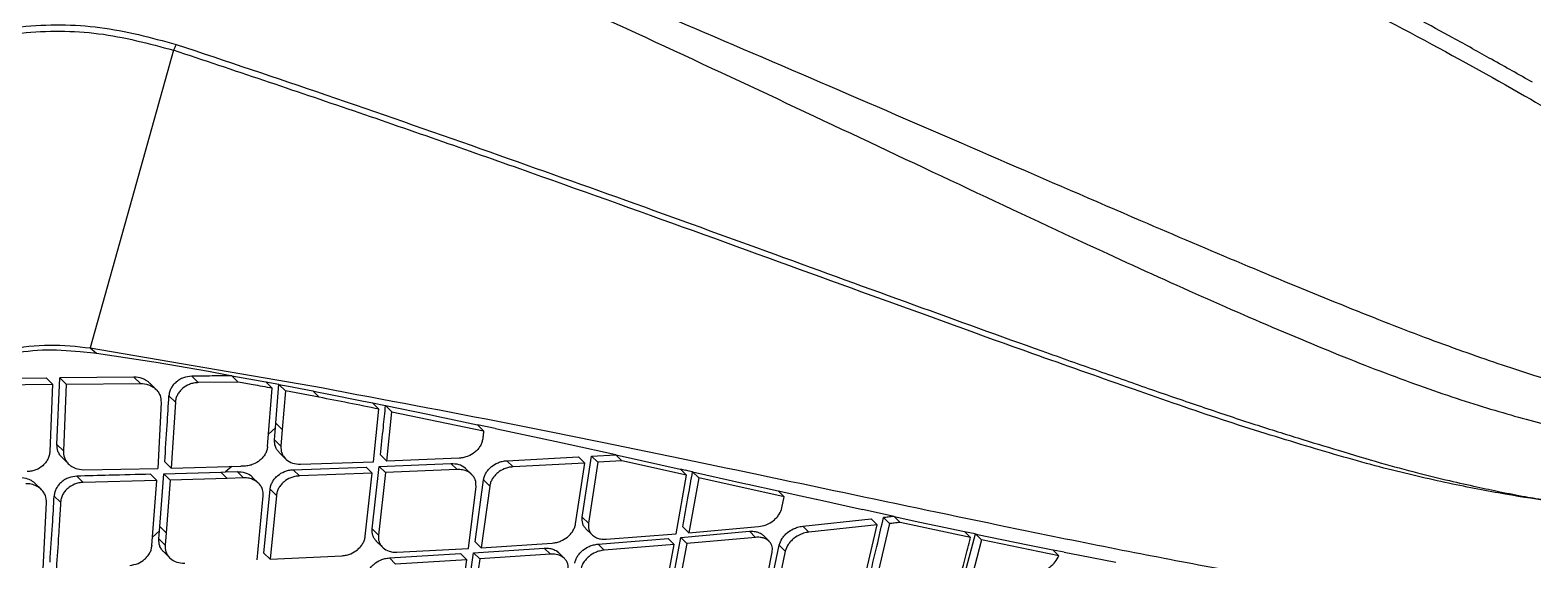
# Model space of a CAD drawing. Extents: x 525 to 613, y 487 to 635.
# Drawn here: x 538.042 to 541.574, y 583.839 to 585.085 of the extents above; entities that cross this region are included whole.
import ezdxf

# ---------------------------------------------------------------- set-up
doc = ezdxf.new("R2010")
doc.units = 0
doc.header["$MEASUREMENT"] = 0
doc.layers.add('1', color=4, linetype='Continuous')
doc.layers.add('STD TEST', color=3, linetype='Continuous')

# ---------------------------------------------------------------- blocks, each defined once
blk = doc.blocks.new('2023 VANGUARD')
at = {"layer": '1', "color": 3, "linetype": 'Continuous', "lineweight": 25}
for p, q in [((-30.8001, -8.3616), (-30.768, -8.3651)), ((-30.7766, -8.3531), (-30.2332, -8.4467)), ((-30.7766, -8.3531), (-30.7618, -8.3657)), ((-30.768, -8.3651), (-30.7617, -8.3658)), ((-30.7618, -8.3657), (-30.6267, -8.3862)), ((-30.6267, -8.3862), (-30.6215, -8.3871)), ((-30.6215, -8.3871), (-30.4985, -8.4083)), ((-31.0567, -8.4249), (-30.8801, -8.4237)), ((-31.0414, -8.44), (-30.8649, -8.4388)), ((-30.8649, -8.4388), (-30.8801, -8.4237)), ((-30.8649, -8.4388), (-30.8715, -8.5971)), ((-30.8548, -8.5801), (-30.8481, -8.4235)), ((-30.6739, -8.4217), (-30.8481, -8.4235)), ((-30.8481, -8.4235), (-30.8329, -8.4385)), ((-30.8329, -8.4385), (-30.8397, -8.595)), ((-30.8329, -8.4385), (-30.6587, -8.4367)), ((-30.6739, -8.4217), (-30.6587, -8.4367)), ((-30.6222, -8.4506), (-30.6373, -8.4357)), ((-30.5228, -8.4349), (-30.538, -8.4199)), ((-30.4285, -8.4334), (-30.5228, -8.4349)), ((-30.4985, -8.4083), (-30.4546, -8.4162)), ((-30.4546, -8.4162), (-30.4454, -8.4178)), ((-30.4454, -8.4179), (-30.4435, -8.4182)), ((-30.4436, -8.4185), (-30.3642, -8.4332)), ((-30.4285, -8.4334), (-30.4436, -8.4185)), ((-30.3491, -8.448), (-30.3642, -8.4332)), ((-30.3641, -8.4329), (-30.3329, -8.4388)), ((-30.3401, -8.5305), (-30.333, -8.4388)), ((-30.3331, -8.439), (-30.3022, -8.4449)), ((-30.3179, -8.4539), (-30.333, -8.4391)), ((-30.5765, -8.4811), (-30.5916, -8.4662)), ((-30.359, -8.575), (-30.3491, -8.448)), ((-30.3179, -8.4539), (-30.3252, -8.5452)), ((-30.2385, -8.4692), (-30.3179, -8.4539)), ((-30.3022, -8.4449), (-30.2987, -8.4456)), ((-30.2987, -8.4456), (-30.2534, -8.4544)), ((-30.2534, -8.4544), (-30.2439, -8.4562)), ((-30.2385, -8.4692), (-30.2534, -8.4544)), ((-30.2438, -8.4563), (-30.2196, -8.461)), ((-30.2195, -8.4611), (-30.1383, -8.4773)), ((-30.1382, -8.4773), (-30.1131, -8.4823)), ((-30.61, -8.4813), (-30.618, -8.6369)), ((-30.5765, -8.4811), (-30.5866, -8.6361)), ((-30.113, -8.4821), (-30.0823, -8.4883)), ((-30.113, -8.4824), (-30.0981, -8.4971)), ((-30.1106, -8.6207), (-30.0981, -8.4971)), ((-30.0824, -8.4886), (-29.979, -8.5099)), ((-30.0824, -8.4886), (-30.0675, -8.5033)), ((-30.0796, -8.6195), (-30.0675, -8.5033)), ((-30.0675, -8.5033), (-29.8518, -8.5483)), ((-29.9789, -8.5099), (-29.9474, -8.5165)), ((-30.341, -8.5413), (-30.3575, -8.5557)), ((-30.3434, -8.5695), (-30.341, -8.5412)), ((-30.341, -8.5412), (-30.3401, -8.5305)), ((-30.3252, -8.5452), (-30.3401, -8.5305)), ((-30.3252, -8.5452), (-30.3285, -8.5842)), ((-29.9474, -8.5165), (-29.9432, -8.5174)), ((-29.9432, -8.5174), (-29.8665, -8.5337)), ((-29.8665, -8.5337), (-29.8518, -8.5483)), ((-29.8664, -8.5333), (-29.8244, -8.5422)), ((-29.8243, -8.5423), (-29.8209, -8.5431)), ((-29.8209, -8.5431), (-29.6846, -8.5725)), ((-30.8548, -8.5801), (-30.8397, -8.595)), ((-30.3598, -8.5851), (-30.359, -8.575)), ((-30.3285, -8.5842), (-30.3434, -8.5695)), ((-29.6846, -8.5726), (-29.6481, -8.5806)), ((-29.6481, -8.5805), (-29.5411, -8.6041)), ((-30.8426, -8.6112), (-30.8276, -8.6261)), ((-30.3324, -8.5994), (-30.3175, -8.6141)), ((-30.0796, -8.6195), (-30.0943, -8.6049)), ((-29.909, -8.6124), (-30.0796, -8.6195)), ((-29.7972, -8.6184), (-29.6285, -8.6094)), ((-29.7825, -8.6329), (-29.7972, -8.6184)), ((-29.6139, -8.6238), (-29.6285, -8.6094)), ((-29.62, -8.7508), (-29.598, -8.6077)), ((-29.598, -8.6077), (-29.5411, -8.6044)), ((-29.5834, -8.6221), (-29.598, -8.6077)), ((-29.527, -8.6188), (-29.5834, -8.6221)), ((-29.527, -8.6188), (-29.5415, -8.6045)), ((-29.5412, -8.6045), (-29.5262, -8.6078)), ((-29.3749, -8.6525), (-29.527, -8.6188)), ((-29.5262, -8.6078), (-29.3895, -8.6382)), ((-30.8081, -8.6547), (-30.7931, -8.6695)), ((-30.7918, -8.6397), (-30.618, -8.6369)), ((-30.6199, -8.6649), (-30.6349, -8.6502)), ((-30.613, -8.773), (-30.6035, -8.6493)), ((-30.6035, -8.6493), (-30.4699, -8.6452)), ((-30.5886, -8.664), (-30.6035, -8.6493)), ((-30.5866, -8.6361), (-30.6015, -8.6213)), ((-30.5866, -8.6361), (-30.4227, -8.6313)), ((-30.4699, -8.6452), (-30.4584, -8.6449)), ((-30.455, -8.6599), (-30.4699, -8.6452)), ((-30.4438, -8.6319), (-30.4584, -8.6449)), ((-30.4584, -8.6449), (-30.4311, -8.644)), ((-30.4162, -8.6587), (-30.4311, -8.644)), ((-30.4139, -8.6311), (-30.4227, -8.6313)), ((-30.2996, -8.6396), (-30.1283, -8.6332)), ((-30.2847, -8.6542), (-30.2995, -8.6396)), ((-30.1135, -8.6478), (-30.2847, -8.6542)), ((-30.2822, -8.6268), (-30.1106, -8.6207)), ((-30.1301, -8.7961), (-30.1135, -8.6478)), ((-30.1135, -8.6478), (-30.1283, -8.6332)), ((-30.1139, -8.7787), (-30.0973, -8.6319)), ((-30.0825, -8.6465), (-30.0993, -8.7932)), ((-30.0973, -8.6319), (-29.9286, -8.6247)), ((-30.0972, -8.632), (-30.0825, -8.6465)), ((-29.9139, -8.6392), (-30.0825, -8.6465)), ((-29.9139, -8.6392), (-29.9286, -8.6247)), ((-29.8795, -8.651), (-29.8941, -8.6365)), ((-29.6139, -8.6238), (-29.7825, -8.6329)), ((-29.6357, -8.7671), (-29.6139, -8.6238)), ((-29.5834, -8.6221), (-29.6055, -8.7651)), ((-29.3992, -8.7902), (-29.3749, -8.6525)), ((-29.3749, -8.6525), (-29.3894, -8.6382)), ((-29.3893, -8.6378), (-29.3784, -8.6403)), ((-29.3784, -8.6402), (-29.3692, -8.6423)), ((-29.3691, -8.6422), (-29.3606, -8.6441)), ((-29.3608, -8.6446), (-29.2358, -8.6724)), ((-29.3608, -8.6446), (-29.3463, -8.6589)), ((-30.8914, -8.6862), (-30.9065, -8.6713)), ((-30.6199, -8.6649), (-30.7931, -8.6695)), ((-30.6316, -8.8177), (-30.6199, -8.6649)), ((-30.5886, -8.664), (-30.5982, -8.7876)), ((-30.455, -8.6599), (-30.5886, -8.664)), ((-30.4162, -8.6587), (-30.455, -8.6599)), ((-30.3809, -8.6714), (-30.3957, -8.6568)), ((-30.3684, -8.8357), (-30.3537, -8.6854)), ((-30.3389, -8.7), (-30.3537, -8.6854)), ((-29.8877, -8.825), (-29.8698, -8.6792)), ((-29.8719, -8.8088), (-29.8521, -8.6635)), ((-29.8375, -8.6779), (-29.8574, -8.8231)), ((-29.8375, -8.6779), (-29.8521, -8.6635)), ((-29.3463, -8.6589), (-29.3694, -8.7877)), ((-29.1455, -8.7034), (-29.3463, -8.6589)), ((-29.2358, -8.6724), (-29.2311, -8.6735)), ((-29.2311, -8.6735), (-29.1598, -8.6893)), ((-29.1455, -8.7034), (-29.1598, -8.6893)), ((-29.1597, -8.6889), (-29.1062, -8.7009)), ((-30.8874, -8.8724), (-30.8794, -8.7167)), ((-30.8463, -8.7162), (-30.8613, -8.7014)), ((-30.3845, -8.8517), (-30.37, -8.7012)), ((-30.3389, -8.7), (-30.3537, -8.8502)), ((-29.1506, -8.7289), (-29.1455, -8.7034)), ((-29.1061, -8.7008), (-29.0699, -8.7089)), ((-29.0698, -8.7088), (-28.9613, -8.7328)), ((-29.6055, -8.7651), (-29.62, -8.7508)), ((-29.1016, -8.7723), (-28.9409, -8.7554)), ((-28.9613, -8.7327), (-28.8869, -8.749)), ((-28.9266, -8.7695), (-28.9409, -8.7554)), ((-28.8976, -8.7663), (-28.9119, -8.7522)), ((-28.8871, -8.7494), (-28.8266, -8.7625)), ((-28.8728, -8.7635), (-28.8871, -8.7494)), ((-30.6138, -8.7835), (-30.6301, -8.798)), ((-30.6154, -8.8023), (-30.6138, -8.7835)), ((-30.6138, -8.7834), (-30.613, -8.773)), ((-30.5982, -8.7876), (-30.613, -8.773)), ((-30.5981, -8.7876), (-30.6006, -8.817)), ((-30.0993, -8.7932), (-30.1139, -8.7787)), ((-29.6114, -8.7783), (-29.597, -8.7926)), ((-29.5639, -8.803), (-29.3992, -8.7902)), ((-29.3885, -8.7988), (-29.227, -8.7844)), ((-29.3694, -8.7877), (-29.3838, -8.7735)), ((-29.3694, -8.7877), (-29.2061, -8.7734)), ((-29.2127, -8.7986), (-29.227, -8.7844)), ((-29.1808, -8.8078), (-29.1951, -8.7938)), ((-29.0873, -8.7864), (-29.1015, -8.7723)), ((-28.9266, -8.7695), (-29.0873, -8.7864)), ((-28.9579, -8.9034), (-28.9266, -8.7695)), ((-28.8976, -8.7663), (-28.9292, -8.8999)), ((-28.7073, -8.799), (-28.8728, -8.7635)), ((-28.8266, -8.7625), (-28.7892, -8.7706)), ((-28.7892, -8.7706), (-28.7848, -8.7715)), ((-28.7848, -8.7715), (-28.7216, -8.785)), ((-28.7228, -8.8932), (-28.6955, -8.7905)), ((-28.7073, -8.799), (-28.7215, -8.785)), ((-28.7214, -8.7846), (-28.6968, -8.7898)), ((-28.6956, -8.7905), (-28.6907, -8.7915)), ((-28.6813, -8.8045), (-28.6955, -8.7905)), ((-28.6907, -8.7915), (-28.5727, -8.816)), ((-30.6316, -8.8177), (-30.6316, -8.8182)), ((-30.6006, -8.817), (-30.6154, -8.8023)), ((-30.1041, -8.8074), (-30.0895, -8.8219)), ((-30.0558, -8.8335), (-29.8877, -8.825)), ((-29.8756, -8.835), (-29.7092, -8.8238)), ((-29.8574, -8.8231), (-29.8719, -8.8088)), ((-29.8574, -8.8231), (-29.6907, -8.8121)), ((-29.6948, -8.8381), (-29.7092, -8.8238)), ((-29.5826, -8.8145), (-29.4182, -8.8013)), ((-29.5682, -8.8287), (-29.5826, -8.8145)), ((-29.4038, -8.8155), (-29.5682, -8.8287)), ((-29.4297, -8.9547), (-29.4038, -8.8155)), ((-29.4038, -8.8155), (-29.4182, -8.8013)), ((-29.4144, -8.9364), (-29.3885, -8.7988)), ((-29.3741, -8.813), (-29.4001, -8.9506)), ((-29.3884, -8.7988), (-29.3741, -8.813)), ((-29.2127, -8.7986), (-29.3741, -8.813)), ((-29.1861, -8.9529), (-29.157, -8.8168)), ((-29.1427, -8.8309), (-29.1719, -8.9669)), ((-29.1427, -8.8309), (-29.157, -8.8168)), ((-28.6813, -8.8045), (-28.7086, -8.9072)), ((-28.4999, -8.8419), (-28.6813, -8.8045)), ((-28.5727, -8.816), (-28.5138, -8.828)), ((-28.5141, -8.828), (-28.4999, -8.8419)), ((-28.5133, -8.8278), (-28.4874, -8.8329)), ((-30.6044, -8.8322), (-30.5896, -8.8468)), ((-30.3537, -8.8502), (-30.3684, -8.8357)), ((-30.3537, -8.8502), (-30.1845, -8.8418)), ((-30.0735, -8.847), (-29.9059, -8.8369)), ((-30.0589, -8.8615), (-30.0734, -8.8471)), ((-29.8914, -8.8513), (-30.0589, -8.8615)), ((-29.9123, -8.9955), (-29.8914, -8.8513)), ((-29.8914, -8.8513), (-29.9059, -8.8369)), ((-29.8967, -8.979), (-29.8756, -8.835)), ((-29.8611, -8.8494), (-29.8823, -8.9932)), ((-29.8611, -8.8494), (-29.8756, -8.835)), ((-29.6948, -8.8381), (-29.8611, -8.8494)), ((-29.6616, -8.8486), (-29.6761, -8.8344)), ((-29.2008, -8.9702), (-29.1735, -8.8337)), ((-28.4869, -8.8331), (-28.4503, -8.8403)), ((-28.4504, -8.8404), (-28.3655, -8.8568))]:
    blk.add_line(p, q, dxfattribs=at)
at = {"layer": '1', "color": 3, "linetype": 'Continuous', "lineweight": 25, "flags": 128}
blk.add_lwpolyline([(-30.5807, -7.6535), (-30.6786, -8.0033), (-30.7766, -8.3532)], dxfattribs=at)
at = {"layer": '1', "color": 3, "linetype": 'Continuous', "lineweight": 25}
for points, knots in [([(-25.6294, -8.2343), (-25.6898, -8.1864), (-25.7526, -8.1373), (-25.8836, -8.0363), (-25.9519, -7.9845), (-26.0928, -7.8793), (-26.1652, -7.8261), (-26.2582, -7.759), (-26.2769, -7.7455), (-26.3146, -7.7185), (-26.3336, -7.705), (-26.3716, -7.6777), (-26.3905, -7.664), (-26.4286, -7.6365), (-26.4477, -7.6228), (-26.6216, -7.4987), (-26.7835, -7.3865), (-27.0369, -7.2165), (-27.1232, -7.1595), (-27.2991, -7.045), (-27.3886, -6.9876), (-27.6589, -6.8166), (-27.8425, -6.7038), (-28.1227, -6.5367), (-28.2169, -6.4814), (-28.4067, -6.3712), (-28.5022, -6.3163), (-28.9829, -6.0422), (-29.3772, -5.8247), (-29.7807, -5.6093)], [0, 0, 0, 0, 0.0625, 0.0625, 0.125, 0.125, 0.1875, 0.1875, 0.203125, 0.203125, 0.21875, 0.21875, 0.234375, 0.234375, 0.25, 0.25, 0.375, 0.375, 0.4375, 0.4375, 0.5, 0.5, 0.625, 0.625, 0.6875, 0.6875, 0.75, 0.75, 1, 1, 1, 1]), ([(-25.803, -8.2703), (-25.81, -8.2646), (-25.8248, -8.2526), (-25.8487, -8.2333), (-25.8755, -8.2119), (-25.9074, -8.1865), (-25.9437, -8.1579), (-26.0042, -8.1105), (-26.082, -8.0506), (-26.2148, -7.9504), (-26.3857, -7.8254), (-26.6813, -7.6181), (-26.9997, -7.4075), (-27.3398, -7.1949), (-27.6041, -7.0355), (-27.8202, -6.9098), (-28.0034, -6.8058), (-28.1418, -6.7285), (-28.294, -6.6451), (-28.4369, -6.5679), (-28.579, -6.4922), (-28.7737, -6.3893), (-29.0124, -6.2648), (-29.2417, -6.1474), (-29.4044, -6.0649), (-29.507, -6.0132), (-29.6072, -5.963), (-29.705, -5.9143), (-29.8004, -5.867), (-29.8633, -5.836), (-29.8943, -5.8207)], [0, 0, 0, 0, 0.007649, 0.016228, 0.025739, 0.03618, 0.049742, 0.063303, 0.097752, 0.126504, 0.189592, 0.25179, 0.376577, 0.438202, 0.502368, 0.564842, 0.587733, 0.626988, 0.657988, 0.688961, 0.721206, 0.750889, 0.815561, 0.874989, 0.897211, 0.918873, 0.939979, 0.960533, 0.980538, 1, 1, 1, 1]), ([(-27.3865, -7.7289), (-27.4181, -7.711), (-27.4782, -7.677), (-27.569, -7.6268), (-27.6543, -7.5804), (-27.7312, -7.5392), (-27.7977, -7.5039), (-27.8538, -7.4744), (-27.9052, -7.4477), (-27.9572, -7.4208), (-28.0104, -7.3935), (-28.0679, -7.3642), (-28.1338, -7.3309), (-28.2151, -7.2902), (-28.3163, -7.24), (-28.4413, -7.1788), (-28.5913, -7.1063), (-28.7677, -7.0221), (-28.9721, -6.9261), (-29.2061, -6.8177), (-29.4715, -6.6965), (-29.7702, -6.5614), (-30.0935, -6.4164), (-30.3213, -6.3147), (-30.435, -6.264)], [0, 0, 0, 0, 0.0447649, 0.0852391, 0.1202823, 0.1536547, 0.1798564, 0.1999513, 0.2194548, 0.2391098, 0.2589172, 0.2788778, 0.3023815, 0.3302194, 0.3654139, 0.407827, 0.4573913, 0.514083, 0.5779139, 0.6489479, 0.7272935, 0.8131334, 0.9067385, 1, 1, 1, 1]), ([(-30.4393, -6.3533), (-30.3043, -6.4114), (-30.0348, -6.5274), (-29.6434, -6.6952), (-29.2649, -6.8591), (-28.9017, -7.0194), (-28.5545, -7.1772), (-28.2253, -7.3324), (-27.9177, -7.4841), (-27.6362, -7.6309), (-27.4059, -7.7587), (-27.2208, -7.8683), (-27.0748, -7.96), (-26.9482, -8.0455), (-26.8845, -8.0922), (-26.8527, -8.1155)], [0, 0, 0, 0, 0.083389, 0.166545, 0.249266, 0.331863, 0.414655, 0.498053, 0.581911, 0.665729, 0.748937, 0.811246, 0.87376, 0.936869, 1, 1, 1, 1]), ([(-30.4873, -7.1325), (-30.3596, -7.1841), (-30.104, -7.2876), (-29.7265, -7.4451), (-29.3546, -7.602), (-28.9917, -7.7578), (-28.6399, -7.9101), (-28.3311, -8.044), (-28.067, -8.1565), (-27.8466, -8.2476), (-27.648, -8.3262), (-27.4741, -8.3884), (-27.3255, -8.4365), (-27.2006, -8.4719), (-27.0949, -8.4978), (-27.0376, -8.508), (-27.0089, -8.5131)], [0, 0, 0, 0, 0.082589, 0.165416, 0.24837, 0.331192, 0.414034, 0.497446, 0.560621, 0.623393, 0.686188, 0.749611, 0.812567, 0.875073, 0.937549, 1, 1, 1, 1]), ([(-30.5011, -7.1637), (-30.3771, -7.2171), (-30.1288, -7.3238), (-29.7633, -7.4887), (-29.4033, -7.6542), (-29.0517, -7.8191), (-28.7101, -7.9802), (-28.4085, -8.1216), (-28.1483, -8.2398), (-27.9289, -8.3347), (-27.7286, -8.4152), (-27.5513, -8.4777), (-27.3982, -8.5231), (-27.2684, -8.5538), (-27.1574, -8.5724), (-27.0967, -8.5782), (-27.0663, -8.5811)], [0, 0, 0, 0, 0.082411, 0.164951, 0.247638, 0.330248, 0.412935, 0.496232, 0.559503, 0.622548, 0.685579, 0.749219, 0.81255, 0.875197, 0.937632, 1, 1, 1, 1]), ([(-31.2958, -7.7137), (-31.2393, -7.685), (-31.1261, -7.6277), (-30.9395, -7.5923), (-30.7515, -7.5921), (-30.6336, -7.6238), (-30.5745, -7.6397)], [0, 0, 0, 0, 0.2490932, 0.4987664, 0.7483452, 1, 1, 1, 1]), ([(-31.2877, -7.7275), (-31.2325, -7.6992), (-31.1219, -7.6425), (-30.9391, -7.6074), (-30.7545, -7.6068), (-30.6388, -7.6378), (-30.5806, -7.6534)], [0, 0, 0, 0, 0.248315, 0.497925, 0.747765, 1, 1, 1, 1]), ([(-30.5745, -7.6397), (-30.5755, -7.6421), (-30.5775, -7.6468), (-30.5796, -7.6512), (-30.5807, -7.6535)], [0, 0, 0, 0, 0.499998, 1, 1, 1, 1]), ([(-27.2468, -8.7242), (-27.2798, -8.7209), (-27.3459, -8.7143), (-27.4633, -8.6956), (-27.5984, -8.6691), (-27.7536, -8.6324), (-27.9281, -8.5815), (-28.1252, -8.5203), (-28.3353, -8.4466), (-28.6041, -8.3521), (-28.9354, -8.2318), (-29.3312, -8.088), (-29.7392, -7.9416), (-30.1557, -7.7958), (-30.4391, -7.7009), (-30.5807, -7.6535)], [0, 0, 0, 0, 0.0625609, 0.1250947, 0.1873823, 0.2497889, 0.3127537, 0.3763096, 0.4391244, 0.5016072, 0.6016991, 0.7016111, 0.8011802, 0.9006685, 1, 1, 1, 1]), ([(-30.5745, -7.6397), (-30.457, -7.679), (-30.2159, -7.7598), (-29.8637, -7.8828), (-29.5107, -8.0084), (-29.1703, -8.1318), (-28.8428, -8.2512), (-28.5913, -8.3421), (-28.4075, -8.4072), (-28.2824, -8.451), (-28.1617, -8.4925), (-28.047, -8.5309), (-27.9393, -8.5647), (-27.8381, -8.5955), (-27.7448, -8.6234), (-27.6583, -8.6469), (-27.583, -8.6652), (-27.5185, -8.6795), (-27.4594, -8.6922), (-27.4051, -8.7028), (-27.3483, -8.7119), (-27.2934, -8.7167), (-27.2611, -8.7217), (-27.2465, -8.7239)], [0, 0, 0, 0, 0.082249, 0.168725, 0.250938, 0.337838, 0.421226, 0.501438, 0.538138, 0.573957, 0.608923, 0.645818, 0.681064, 0.714276, 0.751294, 0.786327, 0.81865, 0.848238, 0.87506, 0.90615, 0.934321, 0.970126, 1, 1, 1, 1]), ([(-31.1545, -8.4301), (-31.125, -8.4139), (-31.0661, -8.3817), (-30.9696, -8.3546), (-30.8715, -8.3429), (-30.8082, -8.3497), (-30.7766, -8.3532)], [0, 0, 0, 0, 0.249972, 0.499969, 0.74998, 1, 1, 1, 1]), ([(-30.9786, -8.3682), (-30.9486, -8.3637), (-30.8886, -8.3545), (-30.8297, -8.3592), (-30.8001, -8.3616)], [0, 0, 0, 0, 0.498154, 1, 1, 1, 1]), ([(-30.6374, -8.4358), (-30.6379, -8.4353), (-30.6396, -8.4332), (-30.6453, -8.4292), (-30.6563, -8.4232), (-30.6672, -8.4223), (-30.6739, -8.4217)], [0, 0, 0, 0, 0.054476, 0.216414, 0.526802, 1, 1, 1, 1]), ([(-30.6587, -8.4367), (-30.6521, -8.4373), (-30.6412, -8.4382), (-30.63, -8.4441), (-30.6225, -8.45), (-30.6168, -8.4564), (-30.611, -8.4669), (-30.6104, -8.4757), (-30.61, -8.4813)], [0, 0, 0, 0, 0.251183, 0.415925, 0.501899, 0.644254, 0.774716, 1, 1, 1, 1]), ([(-30.538, -8.4199), (-30.5445, -8.4206), (-30.5543, -8.4216), (-30.5664, -8.4274), (-30.5747, -8.4332), (-30.5816, -8.4402), (-30.5869, -8.4483), (-30.5906, -8.4571), (-30.5913, -8.4632), (-30.5917, -8.4662)], [0, 0, 0, 0, 0.24898, 0.377409, 0.498886, 0.624703, 0.749132, 0.872736, 1, 1, 1, 1]), ([(-30.5228, -8.4349), (-30.5264, -8.4351), (-30.5334, -8.4356), (-30.5461, -8.4395), (-30.5576, -8.4462), (-30.5665, -8.4552), (-30.5718, -8.4633), (-30.5754, -8.4721), (-30.5762, -8.4781), (-30.5766, -8.4811)], [0, 0, 0, 0, 0.139448, 0.269545, 0.502085, 0.624486, 0.748099, 0.873011, 1, 1, 1, 1]), ([(-30.4436, -8.4185), (-30.4612, -8.4188), (-30.4927, -8.4193), (-30.5241, -8.4197), (-30.538, -8.4199)], [0, 0, 0, 0, 0.56, 1, 1, 1, 1]), ([(-30.3491, -8.448), (-30.3639, -8.4453), (-30.3904, -8.4403), (-30.4169, -8.4355), (-30.4285, -8.4334)], [0, 0, 0, 0, 0.560014, 1, 1, 1, 1]), ([(-30.6015, -8.6213), (-30.5995, -8.5924), (-30.596, -8.5409), (-30.593, -8.489), (-30.5916, -8.4662)], [0, 0, 0, 0, 0.56, 1, 1, 1, 1]), ([(-30.0982, -8.4971), (-30.1218, -8.4923), (-30.1684, -8.4829), (-30.2153, -8.4737), (-30.2385, -8.4692)], [0, 0, 0, 0, 0.5066, 1, 1, 1, 1]), ([(-30.2332, -8.4467), (-30.0848, -8.4746), (-29.7873, -8.5303), (-29.3598, -8.6185), (-28.9522, -8.7042), (-28.612, -8.7759), (-28.3357, -8.8317), (-28.1174, -8.8733), (-27.9173, -8.9078), (-27.7374, -8.9337), (-27.5768, -8.9507), (-27.4911, -8.9528), (-27.4483, -8.9538)], [0, 0, 0, 0, 0.128088, 0.256805, 0.38361, 0.50883, 0.593009, 0.674921, 0.754537, 0.836904, 0.918629, 1, 1, 1, 1]), ([(-30.0943, -8.6049), (-30.092, -8.5832), (-30.088, -8.5445), (-30.0841, -8.5057), (-30.0824, -8.4886)], [0, 0, 0, 0, 0.56, 1, 1, 1, 1]), ([(-29.8518, -8.5483), (-29.8522, -8.5517), (-29.8529, -8.5581), (-29.8537, -8.5644), (-29.8541, -8.5673)], [0, 0, 0, 0, 0.545331, 1, 1, 1, 1]), ([(-27.4044, -9.1168), (-27.3635, -9.0725), (-27.284, -8.9865), (-27.1758, -8.8602), (-27.0936, -8.7549), (-27.0373, -8.6768), (-27.0022, -8.6237), (-26.9785, -8.5831), (-26.9682, -8.5584), (-26.9636, -8.5473)], [0, 0, 0, 0, 0.231069, 0.448765, 0.636824, 0.753826, 0.851792, 0.933509, 1, 1, 1, 1]), ([(-30.8425, -8.6111), (-30.8446, -8.6089), (-30.8487, -8.6044), (-30.8538, -8.5942), (-30.8545, -8.5855), (-30.8548, -8.5801)], [0, 0, 0, 0, 0.26354, 0.536916, 1, 1, 1, 1]), ([(-30.3322, -8.5993), (-30.3341, -8.5973), (-30.338, -8.5932), (-30.3428, -8.5833), (-30.3432, -8.5749), (-30.3434, -8.5695)], [0, 0, 0, 0, 0.250319, 0.523999, 1, 1, 1, 1]), ([(-30.3285, -8.5842), (-30.3283, -8.5897), (-30.328, -8.5983), (-30.3226, -8.6085), (-30.3148, -8.6175), (-30.3014, -8.6255), (-30.2886, -8.6264), (-30.2822, -8.6268)], [0, 0, 0, 0, 0.22909, 0.359745, 0.501114, 0.75066, 1, 1, 1, 1]), ([(-29.8541, -8.5673), (-29.8546, -8.5701), (-29.8557, -8.5758), (-29.8597, -8.5841), (-29.8653, -8.5919), (-29.8745, -8.6007), (-29.8859, -8.6073), (-29.8985, -8.6114), (-29.9054, -8.6121), (-29.909, -8.6124)], [0, 0, 0, 0, 0.123195, 0.247344, 0.372974, 0.500598, 0.728494, 0.858835, 1, 1, 1, 1]), ([(-30.8715, -8.5971), (-30.8718, -8.6001), (-30.8725, -8.6062), (-30.8761, -8.6151), (-30.8813, -8.6232), (-30.8901, -8.6325), (-30.9015, -8.6393), (-30.9142, -8.6432), (-30.9211, -8.6437), (-30.9246, -8.644)], [0, 0, 0, 0, 0.126648, 0.251458, 0.375222, 0.49875, 0.732968, 0.862318, 1, 1, 1, 1]), ([(-30.8397, -8.595), (-30.8394, -8.6005), (-30.8388, -8.6093), (-30.8332, -8.6199), (-30.8288, -8.625), (-30.8259, -8.6276), (-30.8246, -8.6288), (-30.82, -8.6324), (-30.8096, -8.6381), (-30.7984, -8.6391), (-30.7918, -8.6397)], [0, 0, 0, 0, 0.223988, 0.354978, 0.498595, 0.506502, 0.521139, 0.570596, 0.749813, 1, 1, 1, 1]), ([(-30.3598, -8.5851), (-30.3603, -8.5881), (-30.3612, -8.5939), (-30.365, -8.6026), (-30.3704, -8.6106), (-30.3795, -8.6196), (-30.3909, -8.6262), (-30.4035, -8.6302), (-30.4104, -8.6308), (-30.4139, -8.6311)], [0, 0, 0, 0, 0.125302, 0.250179, 0.375304, 0.501347, 0.732339, 0.861581, 1, 1, 1, 1]), ([(-29.8521, -8.6635), (-29.8516, -8.6607), (-29.8505, -8.6551), (-29.8464, -8.6468), (-29.8408, -8.639), (-29.8317, -8.6303), (-29.8204, -8.6237), (-29.8078, -8.6195), (-29.8008, -8.6188), (-29.7972, -8.6184)], [0, 0, 0, 0, 0.123513, 0.247504, 0.372447, 0.498784, 0.724802, 0.856301, 1, 1, 1, 1]), ([(-30.8081, -8.6546), (-30.8145, -8.6554), (-30.8243, -8.6565), (-30.8363, -8.6625), (-30.8445, -8.6683), (-30.8513, -8.6754), (-30.8566, -8.6835), (-30.8602, -8.6924), (-30.8609, -8.6984), (-30.8613, -8.7014)], [0, 0, 0, 0, 0.248922, 0.377208, 0.498893, 0.624576, 0.749169, 0.872663, 1, 1, 1, 1]), ([(-30.6349, -8.6502), (-30.6672, -8.651), (-30.7249, -8.6526), (-30.7827, -8.654), (-30.8081, -8.6547)], [0, 0, 0, 0, 0.56, 1, 1, 1, 1]), ([(-30.4311, -8.644), (-30.4247, -8.6445), (-30.4119, -8.6455), (-30.4002, -8.6517), (-30.3962, -8.6565), (-30.3958, -8.6569)], [0, 0, 0, 0, 0.476797, 0.955462, 1, 1, 1, 1]), ([(-30.3537, -8.6854), (-30.3532, -8.6825), (-30.3523, -8.6766), (-30.3484, -8.668), (-30.3429, -8.6601), (-30.3339, -8.6512), (-30.3226, -8.6445), (-30.31, -8.6405), (-30.3031, -8.6399), (-30.2996, -8.6396)], [0, 0, 0, 0, 0.12614, 0.251296, 0.37608, 0.50119, 0.730542, 0.860264, 1, 1, 1, 1]), ([(-30.2847, -8.6542), (-30.2883, -8.6545), (-30.2952, -8.6552), (-30.3078, -8.6592), (-30.3192, -8.6659), (-30.3281, -8.6748), (-30.3336, -8.6827), (-30.3375, -8.6913), (-30.3384, -8.6971), (-30.3389, -8.7)], [0, 0, 0, 0, 0.140243, 0.270369, 0.500198, 0.624107, 0.748914, 0.874009, 1, 1, 1, 1]), ([(-29.9286, -8.6247), (-29.9223, -8.6251), (-29.9098, -8.6259), (-29.8986, -8.6316), (-29.8947, -8.6362), (-29.8943, -8.6366)], [0, 0, 0, 0, 0.474406, 0.944392, 1, 1, 1, 1]), ([(-29.8698, -8.6792), (-29.8698, -8.6738), (-29.8699, -8.6656), (-29.8749, -8.656), (-29.8822, -8.6476), (-29.8936, -8.6413), (-29.9054, -8.6392), (-29.9117, -8.6391), (-29.9136, -8.6392), (-29.9139, -8.6392)], [0, 0, 0, 0, 0.234271, 0.363219, 0.500034, 0.74928, 0.925245, 0.990837, 1, 1, 1, 1]), ([(-29.7825, -8.6329), (-29.7862, -8.6333), (-29.7932, -8.634), (-29.8057, -8.6382), (-29.8171, -8.6448), (-29.8261, -8.6535), (-29.8318, -8.6612), (-29.8358, -8.6695), (-29.837, -8.6751), (-29.8375, -8.6779)], [0, 0, 0, 0, 0.143823, 0.275333, 0.50101, 0.626452, 0.751832, 0.87619, 1, 1, 1, 1]), ([(-29.3838, -8.7735), (-29.3794, -8.7495), (-29.3717, -8.7066), (-29.3641, -8.6635), (-29.3608, -8.6446)], [0, 0, 0, 0, 0.56, 1, 1, 1, 1]), ([(-30.9427, -8.6577), (-30.9362, -8.6582), (-30.9253, -8.659), (-30.9144, -8.6649), (-30.9088, -8.6689), (-30.9071, -8.6709), (-30.9066, -8.6715)], [0, 0, 0, 0, 0.469057, 0.783636, 0.946255, 1, 1, 1, 1]), ([(-30.8794, -8.7167), (-30.8798, -8.7111), (-30.8804, -8.7024), (-30.8861, -8.692), (-30.8908, -8.6866), (-30.8948, -8.6831), (-30.8996, -8.6795), (-30.9086, -8.675), (-30.919, -8.6728), (-30.9257, -8.6724), (-30.9275, -8.6726), (-30.9277, -8.6726)], [0, 0, 0, 0, 0.224869, 0.355398, 0.497971, 0.525518, 0.576514, 0.748473, 0.929616, 0.992798, 1, 1, 1, 1]), ([(-30.7931, -8.6695), (-30.7966, -8.6698), (-30.8035, -8.6703), (-30.8162, -8.6743), (-30.8276, -8.6812), (-30.8365, -8.6904), (-30.8418, -8.6987), (-30.8453, -8.7074), (-30.846, -8.7134), (-30.8463, -8.7162)], [0, 0, 0, 0, 0.138751, 0.268542, 0.501595, 0.626291, 0.752773, 0.880722, 1, 1, 1, 1]), ([(-30.37, -8.7012), (-30.3701, -8.696), (-30.3703, -8.6876), (-30.3756, -8.6773), (-30.3834, -8.6681), (-30.3952, -8.6614), (-30.4074, -8.6587), (-30.4139, -8.6587), (-30.4162, -8.6587)], [0, 0, 0, 0, 0.219588, 0.352444, 0.500739, 0.749972, 0.909674, 1, 1, 1, 1]), ([(-30.8711, -8.8566), (-30.8692, -8.8277), (-30.8657, -8.7761), (-30.8626, -8.7242), (-30.8613, -8.7014)], [0, 0, 0, 0, 0.56, 1, 1, 1, 1]), ([(-30.8463, -8.7162), (-30.8465, -8.7192), (-30.8469, -8.7275), (-30.8485, -8.7532), (-30.8515, -8.802), (-30.8545, -8.8453), (-30.8562, -8.8712)], [0, 0, 0, 0, 0.056897, 0.158738, 0.497267, 1, 1, 1, 1]), ([(-29.6113, -8.7782), (-29.6129, -8.7765), (-29.6163, -8.7729), (-29.6204, -8.7639), (-29.6202, -8.7559), (-29.62, -8.7508)], [0, 0, 0, 0, 0.234754, 0.505336, 1, 1, 1, 1]), ([(-29.2061, -8.7734), (-29.1999, -8.7723), (-29.1874, -8.77), (-29.1725, -8.761), (-29.1628, -8.752), (-29.1549, -8.7421), (-29.1523, -8.7341), (-29.1506, -8.7289)], [0, 0, 0, 0, 0.24975, 0.499613, 0.631896, 0.759439, 1, 1, 1, 1]), ([(-28.9434, -8.8858), (-28.9375, -8.8609), (-28.9268, -8.8165), (-28.9165, -8.7718), (-28.9119, -8.7522)], [0, 0, 0, 0, 0.56, 1, 1, 1, 1]), ([(-28.8871, -8.7494), (-28.8917, -8.7499), (-28.9, -8.7508), (-28.9082, -8.7518), (-28.9119, -8.7522)], [0, 0, 0, 0, 0.56, 1, 1, 1, 1]), ([(-30.1845, -8.8418), (-30.181, -8.8414), (-30.1741, -8.8407), (-30.1617, -8.8365), (-30.1503, -8.8298), (-30.1412, -8.8209), (-30.1357, -8.813), (-30.1317, -8.8047), (-30.1307, -8.799), (-30.1302, -8.7961)], [0, 0, 0, 0, 0.139969, 0.269845, 0.499012, 0.626264, 0.751853, 0.876265, 1, 1, 1, 1]), ([(-30.104, -8.8073), (-30.1057, -8.8055), (-30.1094, -8.8015), (-30.1138, -8.7921), (-30.1139, -8.7839), (-30.1139, -8.7787)], [0, 0, 0, 0, 0.249084, 0.51878, 1, 1, 1, 1]), ([(-30.0993, -8.7932), (-30.0993, -8.7985), (-30.0992, -8.8068), (-30.0943, -8.8165), (-30.0871, -8.825), (-30.0762, -8.8311), (-30.0644, -8.8335), (-30.0581, -8.8335), (-30.0558, -8.8335)], [0, 0, 0, 0, 0.232313, 0.361868, 0.500297, 0.749235, 0.907311, 1, 1, 1, 1]), ([(-29.6907, -8.8121), (-29.6871, -8.8117), (-29.6802, -8.8108), (-29.6678, -8.8065), (-29.6565, -8.7998), (-29.6474, -8.7911), (-29.6416, -8.7834), (-29.6375, -8.7753), (-29.6363, -8.7698), (-29.6357, -8.7671)], [0, 0, 0, 0, 0.14406, 0.275434, 0.499557, 0.628809, 0.755068, 0.878676, 1, 1, 1, 1]), ([(-29.6055, -8.7651), (-29.6057, -8.7703), (-29.606, -8.7783), (-29.6014, -8.7876), (-29.5956, -8.7945), (-29.5873, -8.7997), (-29.5764, -8.8031), (-29.5684, -8.8031), (-29.5639, -8.803)], [0, 0, 0, 0, 0.236426, 0.36474, 0.499712, 0.674081, 0.818194, 1, 1, 1, 1]), ([(-29.227, -8.7844), (-29.2233, -8.7843), (-29.2163, -8.784), (-29.2056, -8.7866), (-29.1984, -8.79), (-29.1955, -8.7935), (-29.1952, -8.7939)], [0, 0, 0, 0, 0.292213, 0.54809, 0.949563, 1, 1, 1, 1]), ([(-29.157, -8.8168), (-29.1553, -8.8117), (-29.1527, -8.8038), (-29.1448, -8.794), (-29.1362, -8.7858), (-29.1255, -8.7792), (-29.1132, -8.7742), (-29.1057, -8.7729), (-29.1016, -8.7723)], [0, 0, 0, 0, 0.239571, 0.366003, 0.496521, 0.694515, 0.833912, 1, 1, 1, 1]), ([(-29.0873, -8.7864), (-29.0914, -8.7871), (-29.0976, -8.7881), (-29.1099, -8.7926), (-29.1208, -8.799), (-29.1304, -8.808), (-29.1383, -8.8179), (-29.141, -8.8258), (-29.1427, -8.8309)], [0, 0, 0, 0, 0.167318, 0.251731, 0.500675, 0.631477, 0.758721, 1, 1, 1, 1]), ([(-28.8728, -8.7635), (-28.8775, -8.764), (-28.8857, -8.7649), (-28.894, -8.7659), (-28.8976, -8.7663)], [0, 0, 0, 0, 0.560002, 1, 1, 1, 1]), ([(-30.6837, -8.8646), (-30.6771, -8.8635), (-30.6645, -8.8614), (-30.6503, -8.8522), (-30.6415, -8.843), (-30.6362, -8.835), (-30.6327, -8.8266), (-30.632, -8.821), (-30.6316, -8.8182)], [0, 0, 0, 0, 0.2649404, 0.4977587, 0.6299445, 0.7572651, 0.8803755, 1, 1, 1, 1]), ([(-30.6043, -8.8321), (-30.6061, -8.8302), (-30.6099, -8.8261), (-30.6148, -8.8163), (-30.6152, -8.8078), (-30.6154, -8.8023)], [0, 0, 0, 0, 0.243358, 0.51953, 1, 1, 1, 1]), ([(-30.6006, -8.817), (-30.6004, -8.8224), (-30.6, -8.831), (-30.5947, -8.8412), (-30.587, -8.8502), (-30.5737, -8.8581), (-30.561, -8.8589), (-30.5546, -8.8593)], [0, 0, 0, 0, 0.228407, 0.359359, 0.501415, 0.750649, 1, 1, 1, 1]), ([(-29.7092, -8.8238), (-29.7048, -8.8237), (-29.6968, -8.8237), (-29.6861, -8.8272), (-29.6792, -8.8309), (-29.6765, -8.8341), (-29.6762, -8.8345)], [0, 0, 0, 0, 0.341099, 0.6135, 0.950783, 1, 1, 1, 1]), ([(-29.6376, -8.8595), (-29.637, -8.8568), (-29.6358, -8.8514), (-29.6316, -8.8434), (-29.6259, -8.8357), (-29.6169, -8.8271), (-29.6058, -8.8204), (-29.5934, -8.8159), (-29.5863, -8.815), (-29.5826, -8.8145)], [0, 0, 0, 0, 0.121682, 0.245199, 0.370871, 0.498813, 0.718406, 0.851528, 1, 1, 1, 1]), ([(-29.5682, -8.8287), (-29.5719, -8.8292), (-29.5789, -8.8302), (-29.5913, -8.8347), (-29.6024, -8.8414), (-29.6114, -8.8498), (-29.6176, -8.8583), (-29.6218, -8.8662), (-29.6229, -8.8719), (-29.6232, -8.8737)], [0, 0, 0, 0, 0.148413, 0.281533, 0.501278, 0.626938, 0.74981, 0.916084, 1, 1, 1, 1]), ([(-29.1735, -8.8337), (-29.1732, -8.8293), (-29.1724, -8.82), (-29.178, -8.8101), (-29.1854, -8.8038), (-29.1929, -8.8003), (-29.2021, -8.7982), (-29.2091, -8.7984), (-29.2127, -8.7986)], [0, 0, 0, 0, 0.209896, 0.445377, 0.573682, 0.708831, 0.850912, 1, 1, 1, 1]), ([(-28.7367, -8.9113), (-28.7301, -8.886), (-28.7214, -8.853), (-28.7116, -8.8156), (-28.7085, -8.8035), (-28.7073, -8.799)], [0, 0, 0, 0, 0.675666, 0.881749, 1, 1, 1, 1]), ([(-30.1278, -8.8927), (-30.1273, -8.8898), (-30.1262, -8.8842), (-30.1222, -8.8759), (-30.1167, -8.868), (-30.1077, -8.8592), (-30.0964, -8.8525), (-30.0839, -8.8482), (-30.077, -8.8474), (-30.0735, -8.847)], [0, 0, 0, 0, 0.12419, 0.248489, 0.373342, 0.499299, 0.726697, 0.857657, 1, 1, 1, 1]), ([(-29.6531, -8.876), (-29.653, -8.8708), (-29.6527, -8.8628), (-29.6572, -8.8535), (-29.664, -8.8455), (-29.6764, -8.8386), (-29.6886, -8.8382), (-29.6948, -8.8381)], [0, 0, 0, 0, 0.238356, 0.36649, 0.500534, 0.749839, 1, 1, 1, 1]), ([(-28.5546, -8.8837), (-28.5489, -8.8824), (-28.5424, -8.8809), (-28.535, -8.8774), (-28.5294, -8.8745), (-28.5194, -8.868), (-28.507, -8.8563), (-28.5023, -8.8467), (-28.4999, -8.8419)], [0, 0, 0, 0, 0.249672, 0.279533, 0.331355, 0.500501, 0.750437, 1, 1, 1, 1]), ([(-27.1621, -8.832), (-27.1656, -8.8363), (-27.1719, -8.8438), (-27.1817, -8.8554), (-27.188, -8.8629), (-27.192, -8.8675), (-27.1937, -8.8694), (-27.1998, -8.8765), (-27.2129, -8.8917), (-27.2353, -8.9172), (-27.2688, -8.9545), (-27.3082, -8.9974), (-27.3487, -9.0404), (-27.3832, -9.0765), (-27.4044, -9.0984), (-27.4141, -9.1083)], [0, 0, 0, 0, 0.046531, 0.08249, 0.126136, 0.126895, 0.132435, 0.147445, 0.203772, 0.295536, 0.422907, 0.605358, 0.758852, 0.890317, 1, 1, 1, 1])]:
    blk.add_open_spline(points, degree=3, knots=knots, dxfattribs=at)
blk = doc.blocks.new('2026 Vanguard')
at = {"layer": 'STD TEST', "color": 1}
blk.add_blockref('2023 VANGUARD', (44.1613, 88.209), dxfattribs=at)

msp = doc.modelspace()

# ---------------------------------------------------------------- block references
at = {"layer": '1'}
msp.add_blockref('2026 Vanguard', (524.7985, 504.4821), dxfattribs=at)

doc.saveas('drawing.dxf')
